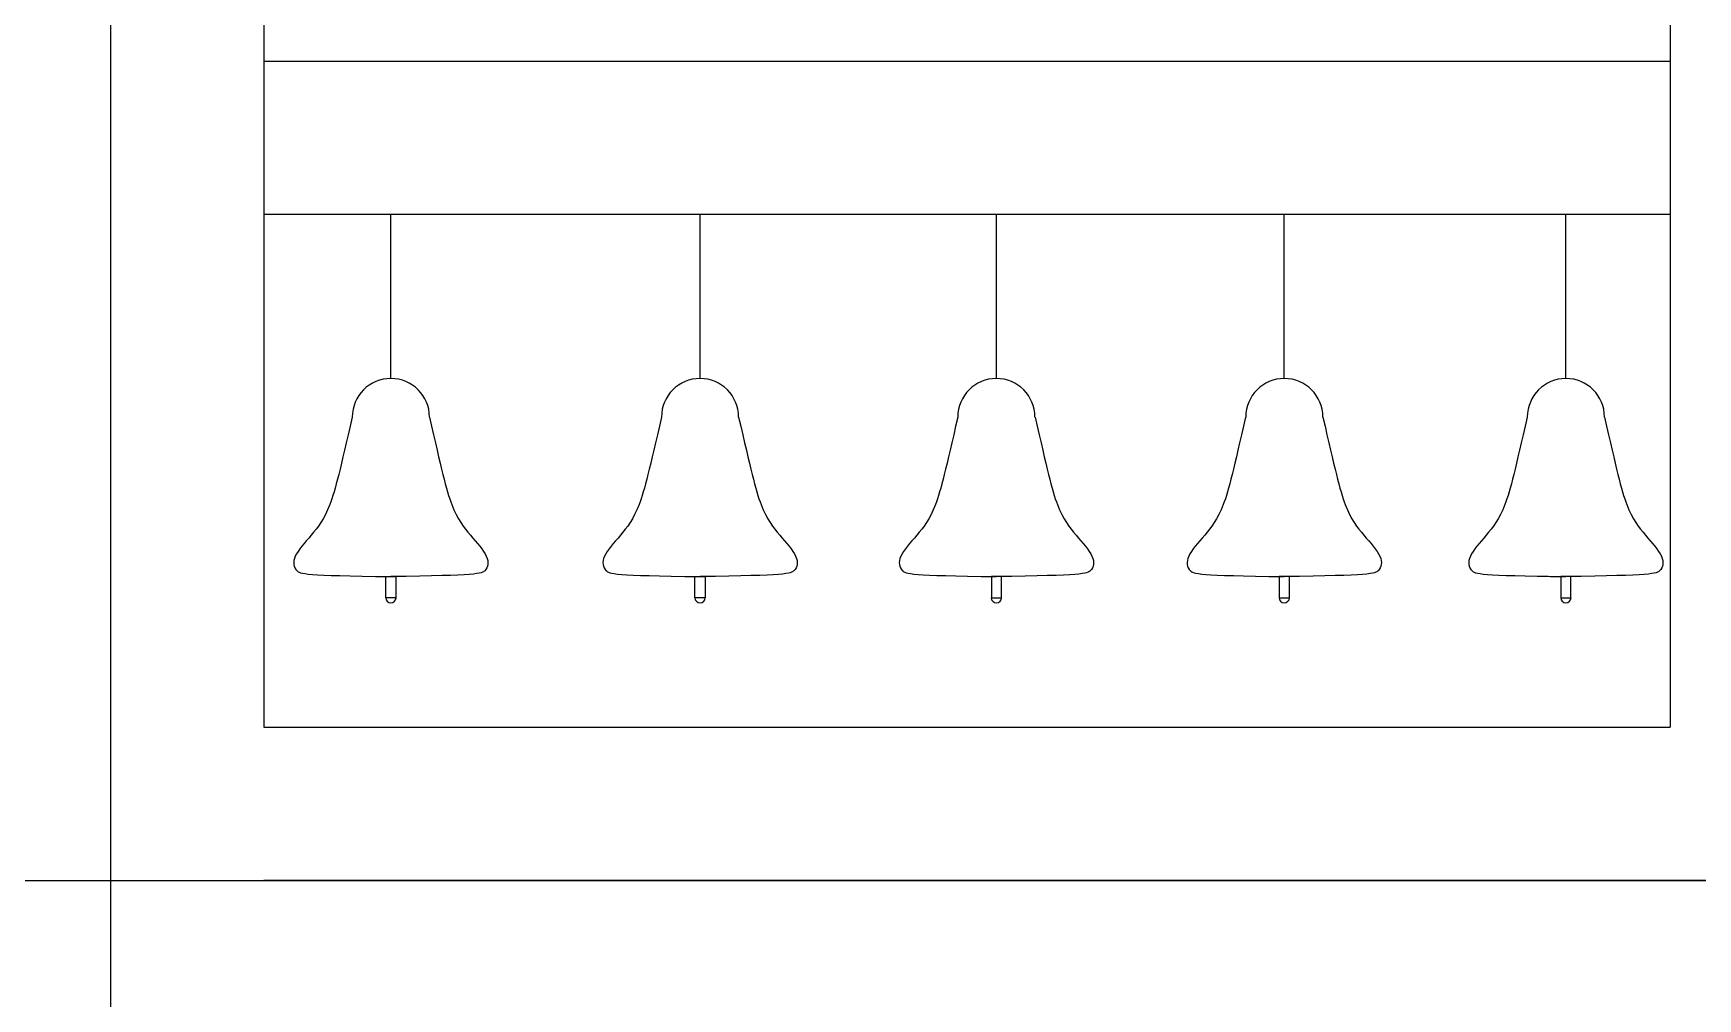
# Model space of a CAD drawing. Header units: millimetres. Extents: x 56222 to 3066687, y -650199 to -121287.
# Drawn here: x 140533.6 to 140544.47, y -185770.06 to -185763.76 of the extents above; entities that cross this region are included whole.
import ezdxf

# ---------------------------------------------------------------- set-up
doc = ezdxf.new("R2010")
doc.units = ezdxf.units.MM
doc.header["$MEASUREMENT"] = 0
doc.layers.add('$TD_AUDIT_GENERATED_(A0BDF17)', color=32, linetype='Continuous', lineweight=30)

msp = doc.modelspace()

# ---------------------------------------------------------------- linework, layer by layer
at = {"layer": '$TD_AUDIT_GENERATED_(A0BDF17)', "linetype": 'Continuous', "lineweight": 25, "ltscale": 2}
for p, q in [((140534.109, -185725.445), (140534.109, -185784.041)), ((140535.109, -185729.7), (140535.109, -185768.291)), ((140544.293, -185738.371), (140544.293, -185768.291)), ((140544.293, -185763.944), (140535.109, -185763.944)), ((140544.293, -185764.944), (140535.109, -185764.944)), ((140535.939, -185766.014), (140535.939, -185764.944)), ((140537.958, -185766.014), (140537.958, -185764.944)), ((140539.893, -185766.014), (140539.893, -185764.944)), ((140541.773, -185766.014), (140541.773, -185764.944)), ((140543.612, -185766.014), (140543.612, -185764.944)), ((140535.905, -185767.307), (140535.972, -185767.307)), ((140535.905, -185767.445), (140535.905, -185767.307)), ((140535.972, -185767.307), (140535.972, -185767.445)), ((140537.924, -185767.307), (140537.992, -185767.307)), ((140537.924, -185767.445), (140537.924, -185767.307)), ((140537.992, -185767.307), (140537.992, -185767.445)), ((140539.927, -185767.307), (140539.86, -185767.307)), ((140539.86, -185767.307), (140539.86, -185767.445)), ((140539.927, -185767.445), (140539.927, -185767.307)), ((140541.806, -185767.307), (140541.739, -185767.307)), ((140541.739, -185767.307), (140541.739, -185767.445)), ((140541.806, -185767.445), (140541.806, -185767.307)), ((140543.496, -185767.307), (140543.429, -185767.307)), ((140543.645, -185767.307), (140543.578, -185767.307)), ((140543.578, -185767.307), (140543.578, -185767.445)), ((140543.645, -185767.445), (140543.645, -185767.307)), ((140535.972, -185767.445), (140535.905, -185767.445)), ((140537.992, -185767.445), (140537.924, -185767.445)), ((140539.86, -185767.445), (140539.927, -185767.445)), ((140541.739, -185767.445), (140541.806, -185767.445)), ((140543.578, -185767.445), (140543.645, -185767.445)), ((140535.109, -185768.291), (140544.293, -185768.291)), ((140516.608, -185769.291), (140551.609, -185769.291)), ((140544.293, -185769.291), (140535.109, -185769.291)), ((140545.293, -185769.291), (140535.109, -185769.291)), ((140544.293, -185769.291), (140544.293, -185769.291))]:
    msp.add_line(p, q, dxfattribs=at)
for centre, radius, start, end in [((140535.939, -185766.266), 0.252, 0, 180), ((140537.958, -185766.266), 0.252, 0, 180), ((140539.893, -185766.266), 0.252, 0, 180), ((140541.773, -185766.266), 0.252, 0, 180), ((140543.612, -185766.266), 0.252, 0, 180), ((140535.939, -185767.445), 0.0336, 180, 0), ((140537.958, -185767.445), 0.0336, 180, 0), ((140539.893, -185767.445), 0.0336, 180, 0), ((140541.773, -185767.445), 0.0336, 180, 0), ((140543.612, -185767.445), 0.0336, 180, 0)]:
    msp.add_arc(centre, radius, start, end, dxfattribs=at)
for points in [[(140535.686, -185766.266), (140535.61, -185766.599), (140535.545, -185766.882), (140535.419, -185767.04), (140535.29, -185767.182), (140535.309, -185767.272), (140535.372, -185767.301), (140535.939, -185767.307)], [(140536.191, -185766.266), (140536.267, -185766.599), (140536.332, -185766.882), (140536.458, -185767.04), (140536.587, -185767.182), (140536.569, -185767.272), (140536.505, -185767.301), (140535.939, -185767.307)], [(140537.706, -185766.266), (140537.629, -185766.599), (140537.564, -185766.882), (140537.439, -185767.04), (140537.309, -185767.182), (140537.328, -185767.272), (140537.392, -185767.301), (140537.958, -185767.307)], [(140538.21, -185766.266), (140538.287, -185766.599), (140538.352, -185766.882), (140538.477, -185767.04), (140538.607, -185767.182), (140538.588, -185767.272), (140538.524, -185767.301), (140537.958, -185767.307)], [(140539.641, -185766.266), (140539.564, -185766.599), (140539.5, -185766.882), (140539.374, -185767.04), (140539.244, -185767.182), (140539.263, -185767.272), (140539.327, -185767.301), (140539.893, -185767.307)], [(140540.146, -185766.266), (140540.222, -185766.599), (140540.287, -185766.882), (140540.413, -185767.04), (140540.542, -185767.182), (140540.523, -185767.272), (140540.46, -185767.301), (140539.893, -185767.307)], [(140541.52, -185766.266), (140541.444, -185766.599), (140541.379, -185766.882), (140541.254, -185767.04), (140541.124, -185767.182), (140541.143, -185767.272), (140541.206, -185767.301), (140541.773, -185767.307)], [(140542.025, -185766.266), (140542.102, -185766.599), (140542.166, -185766.882), (140542.292, -185767.04), (140542.422, -185767.182), (140542.403, -185767.272), (140542.339, -185767.301), (140541.773, -185767.307)], [(140543.359, -185766.266), (140543.283, -185766.599), (140543.218, -185766.882), (140543.092, -185767.04), (140542.963, -185767.182), (140542.982, -185767.272), (140543.045, -185767.301), (140543.612, -185767.307)], [(140543.864, -185766.266), (140543.94, -185766.599), (140544.005, -185766.882), (140544.131, -185767.04), (140544.26, -185767.182), (140544.241, -185767.272), (140544.178, -185767.301), (140543.612, -185767.307)]]:
    msp.add_open_spline(points, degree=3, knots=[0, 0, 0, 0, 1, 2, 3, 4, 4.801015, 4.801015, 4.801015, 4.801015], dxfattribs=at)

doc.saveas('drawing.dxf')
